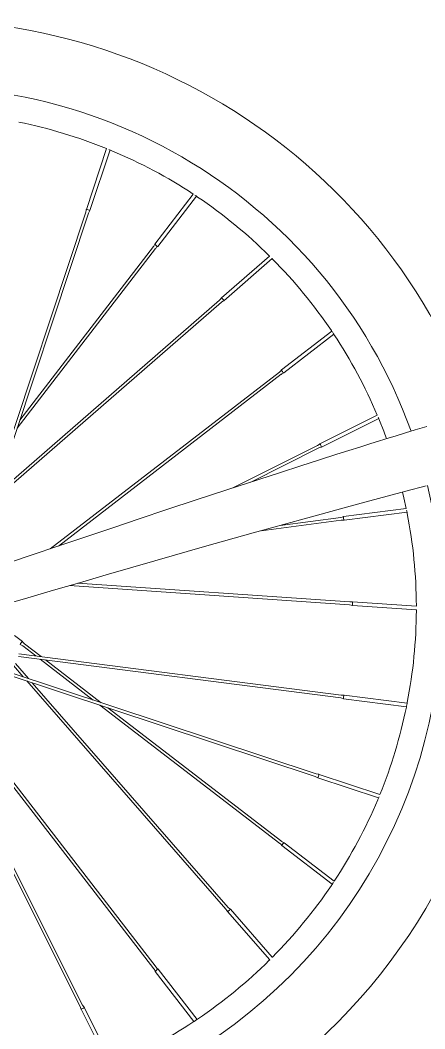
# Model space of a CAD drawing. Header units: millimetres. Extents: x -752 to 12520, y -224 to 3430.
# Drawn here: x -285 to -63, y 2183 to 2735 of the extents above; entities that cross this region are included whole.
import ezdxf

# ---------------------------------------------------------------- set-up
doc = ezdxf.new("R2010")
doc.units = ezdxf.units.MM
doc.layers.add('ZANO_R', color=7, linetype='Continuous', lineweight=0)

msp = doc.modelspace()

# ---------------------------------------------------------------- linework, layer by layer
at = {"layer": 'ZANO_R'}
for p, q in [((-237.47, 2665), (-248.53, 2631.68)), ((-246.6, 2631.04), (-235.57, 2664.26)), ((-190.02, 2640.03), (-211.07, 2612.66)), ((-209.46, 2611.42), (-188.3, 2638.93)), ((-248.78, 2630.1), (-304.52, 2462.09)), ((-303.07, 2461.61), (-247.34, 2629.62)), ((-286.43, 2511.76), (-210.62, 2610.33)), ((-211.82, 2611.26), (-284.97, 2516.16)), ((-148.28, 2606.13), (-174.63, 2583.17)), ((-173.3, 2581.63), (-146.84, 2604.69)), ((-175.66, 2581.93), (-298.73, 2474.68)), ((-299.68, 2471.84), (-174.66, 2580.79)), ((-114.24, 2564.94), (-141.78, 2543.69)), ((-140.54, 2542.08), (-113.11, 2563.25)), ((-142.87, 2542.53), (-268.3, 2445.71)), ((-263.85, 2447.22), (-141.94, 2541.32)), ((-89.39, 2519.01), (-120.76, 2503.27)), ((-119.85, 2501.45), (-88.56, 2517.15)), ((-122.06, 2502.33), (-168.34, 2479.11)), ((-158.61, 2482.29), (-121.38, 2500.97)), ((-73.49, 2467.8), (-107.73, 2463.33)), ((-107.46, 2461.32), (-73.05, 2465.81)), ((-152.94, 2455.64), (-109.05, 2461.37)), ((-109.25, 2462.88), (-142.55, 2458.53)), ((-104.41, 2416.57), (-253.45, 2426.81)), ((-257.67, 2425.57), (-104.52, 2415.05)), ((-67.95, 2414.32), (-102.82, 2416.71)), ((-102.96, 2414.69), (-67.95, 2412.28)), ((-283.5, 2394.86), (-287.94, 2398.27)), ((-273.25, 2386.65), (-282.41, 2393.7)), ((-109.09, 2365.52), (-285.49, 2388.23)), ((-283.34, 2392.49), (-276.25, 2387.04)), ((-280.19, 2374.59), (-287.34, 2382.8)), ((-285.69, 2386.72), (-109.29, 2364)), ((-273.85, 2385.19), (-244.81, 2362.86)), ((-240.42, 2361.4), (-270.85, 2384.8)), ((-291.29, 2376.67), (-123.29, 2320.94)), ((-122.81, 2322.38), (-290.81, 2378.12)), ((-288.48, 2381.79), (-283.03, 2375.54)), ((-281.06, 2373.28), (-172.12, 2248.26)), ((-170.97, 2249.26), (-278.22, 2372.33)), ((-73, 2361.12), (-107.5, 2365.57)), ((-241.14, 2360.03), (-142.57, 2284.22)), ((-107.76, 2363.55), (-73.4, 2359.13)), ((-320.26, 2356.33), (-211.58, 2215.54)), ((-210.38, 2216.47), (-319.05, 2357.26)), ((-141.64, 2285.42), (-236.74, 2358.58)), ((-331.32, 2353.19), (-251.93, 2194.98)), ((-250.57, 2195.67), (-329.96, 2353.88)), ((-87.9, 2311.07), (-121.22, 2322.13)), ((-121.86, 2320.2), (-88.64, 2309.18)), ((-141.48, 2283.06), (-113.97, 2261.9)), ((-112.87, 2263.62), (-140.24, 2284.67)), ((-171.27, 2246.9), (-148.21, 2220.44)), ((-146.77, 2221.88), (-169.74, 2248.23)), ((-210.82, 2214.14), (-189.65, 2186.71)), ((-187.95, 2187.83), (-209.22, 2215.38)), ((-233.89, 2162.99), (-249.64, 2194.37)), ((-251.45, 2193.45), (-235.75, 2162.17))]:
    msp.add_line(p, q, dxfattribs=at)
at = {"layer": 'ZANO_R', "flags": 128}
for points in [[(-248.56, 2631.67), (-248.55, 2631.17), (-248.79, 2630.1)], [(-247.33, 2629.61), (-246.82, 2630.71), (-246.58, 2631.02)], [(-148.43, 2606.26), (-148.39, 2606.23), (-148.28, 2606.13)], [(-146.84, 2604.69), (-146.74, 2604.58), (-146.65, 2604.48), (-146.65, 2604.48)], [(-174.63, 2583.17), (-175.34, 2582.24), (-175.68, 2581.96)], [(-174.63, 2580.76), (-173.93, 2581.31), (-173.29, 2581.6)], [(-114.45, 2565.24), (-114.42, 2565.21), (-114.31, 2565.06), (-114.13, 2564.82), (-113.9, 2564.5), (-113.67, 2564.15), (-113.44, 2563.8), (-113.25, 2563.5), (-113.12, 2563.27), (-113.05, 2563.15), (-113.05, 2563.16)], [(-141.8, 2543.7), (-142.33, 2543.01), (-142.89, 2542.55)], [(-141.91, 2541.29), (-141.51, 2541.61), (-140.54, 2542.06)], [(-88.16, 2516.07), (-85.83, 2510.16), (-84.28, 2506)], [(-62.21, 2512.78), (-68.53, 2510.85), (-73.95, 2509.19), (-78.96, 2507.64), (-83.36, 2506.28), (-88.14, 2504.79), (-93.34, 2503.16), (-98.95, 2501.41), (-104.97, 2499.51), (-111.41, 2497.47), (-120.93, 2494.44), (-131.24, 2491.15), (-142.33, 2487.58), (-154.18, 2483.73), (-171.72, 2478.01), (-188.47, 2472.49), (-204.45, 2467.19), (-219.64, 2462.12), (-234.06, 2457.28), (-247.72, 2452.68), (-260.87, 2448.23), (-281.38, 2441.27), (-302.21, 2434.17)], [(-120.79, 2503.29), (-121.14, 2502.93), (-122.07, 2502.34)], [(-121.38, 2500.96), (-120.25, 2501.38), (-119.85, 2501.42)], [(-336.34, 2402.39), (-328.67, 2404.66), (-322.09, 2406.61), (-316.58, 2408.23), (-312.16, 2409.54), (-308.83, 2410.52), (-306.26, 2411.28), (-303.62, 2412.06), (-300.84, 2412.88), (-291.29, 2415.7), (-280.47, 2418.88), (-266.51, 2422.98), (-252.26, 2427.15), (-237.73, 2431.39), (-211.09, 2439.11), (-183.92, 2446.9), (-157.26, 2454.44), (-129.36, 2462.21), (-102.11, 2469.66), (-93.44, 2472), (-83.99, 2474.54), (-73.72, 2477.28), (-62.63, 2480.21)], [(-75.49, 2476.8), (-74.77, 2473.71), (-73.49, 2467.8)], [(-73.27, 2466.88), (-73.2, 2466.58), (-73.12, 2466.16), (-73.04, 2465.75), (-72.99, 2465.4), (-72.95, 2465.15), (-72.93, 2465.02), (-72.93, 2465.03)], [(-102.82, 2416.72), (-103.98, 2416.56), (-104.41, 2416.61)], [(-102.82, 2416.71), (-102.8, 2416.63), (-102.8, 2416.41), (-102.81, 2416.08), (-102.83, 2415.7), (-102.86, 2415.31), (-102.89, 2414.98), (-102.93, 2414.76), (-102.96, 2414.69), (-102.96, 2414.69)], [(-104.52, 2415.01), (-103.63, 2414.91), (-102.97, 2414.66)], [(-67.96, 2414.5), (-67.96, 2414.51), (-67.95, 2414.37), (-67.95, 2414.32)], [(-284.24, 2394.15), (-283.99, 2394.45), (-283.77, 2394.69), (-283.59, 2394.83), (-283.5, 2394.86), (-283.49, 2394.85)], [(-107.51, 2365.59), (-108.37, 2365.48), (-109.09, 2365.55)], [(-109.29, 2363.97), (-108.78, 2363.91), (-107.77, 2363.54)], [(-72.93, 2361.48), (-72.93, 2361.49), (-72.95, 2361.38), (-72.98, 2361.15), (-73.03, 2360.81), (-73.1, 2360.41), (-73.19, 2360), (-73.27, 2359.61), (-73.35, 2359.29), (-73.41, 2359.08), (-73.43, 2359), (-73.43, 2359.01)], [(-121.23, 2322.16), (-121.73, 2322.15), (-122.8, 2322.39)], [(-123.29, 2320.93), (-122.19, 2320.42), (-121.88, 2320.18)], [(-88.36, 2309.87), (-88.37, 2309.85), (-88.52, 2309.47), (-88.68, 2309.08), (-88.84, 2308.71), (-88.98, 2308.4), (-89.08, 2308.2), (-89.12, 2308.11), (-89.12, 2308.12)], [(-172.15, 2248.24), (-171.59, 2247.53), (-171.3, 2246.89)], [(-169.74, 2248.23), (-169.78, 2248.16), (-169.93, 2248.01), (-170.17, 2247.78), (-170.46, 2247.52), (-170.76, 2247.27), (-171.02, 2247.06), (-171.2, 2246.93), (-171.27, 2246.9), (-171.27, 2246.9)], [(-169.74, 2248.24), (-170.67, 2248.94), (-170.94, 2249.28)], [(-146.64, 2222.03), (-146.67, 2222), (-146.77, 2221.88)], [(-209.21, 2215.41), (-209.9, 2215.93), (-210.35, 2216.49)], [(-148.16, 2220.48), (-148.31, 2220.35), (-148.42, 2220.25), (-148.42, 2220.25)], [(-211.61, 2215.51), (-211.29, 2215.11), (-210.84, 2214.14)], [(-251.94, 2194.98), (-251.53, 2193.85), (-251.48, 2193.45)], [(-249.62, 2194.39), (-249.98, 2194.75), (-250.56, 2195.67)], [(-187.67, 2188.04), (-187.66, 2188.04), (-187.78, 2187.96), (-187.99, 2187.8), (-188.28, 2187.59), (-188.62, 2187.35), (-188.98, 2187.12), (-189.3, 2186.92), (-189.56, 2186.76), (-189.72, 2186.67), (-189.75, 2186.65)]]:
    msp.add_lwpolyline(points, dxfattribs=at)
at = {"layer": 'ZANO_R'}
for centre, radius, start, end in [((-339.65, 2413.25), 322.1, 19.4696, 264.4729), ((-339.65, 2413.25), 285.75, 19.8219, 180), ((-339.65, 2413.25), 271.7, 67.9088, 78.4831), ((-242.83, 2646.98), 18.75, 63.7018, 69.531), ((-339.65, 2413.25), 271.7, 56.5823, 67.2358), ((-199.31, 2623.28), 19.13, 52.5114, 58.1556), ((-339.65, 2413.25), 271.7, 45.266, 55.986), ((-248.73, 2628.76), 2.92, 65.844, 85.92), ((-247.92, 2629.19), 2.27, 54.4252, 80.3291), ((-213.89, 2613.33), 2.89, 314.8815, 346.4042), ((-208.92, 2613.79), 2.43, 207.6706, 257.1963), ((-208.03, 2608.8), 2.98, 118.9198, 149.3678), ((-339.65, 2413.25), 271.7, 34.016, 44.7358), ((-177.81, 2579.05), 5.2, 29.7893, 52.3295), ((-339.65, 2413.25), 271.7, 22.9088, 33.4859), ((-139.85, 2544.2), 1.99, 195.0167, 224.8532), ((-139.55, 2543.81), 1.99, 210.4692, 240.3151), ((-105.67, 2510.15), 18.48, 18.6584, 24.5716), ((-122.97, 2501.35), 2.92, 20.8456, 40.9209), ((-122.1, 2501.08), 2.27, 9.444, 35.3128), ((-339.65, 2413.25), 322.1, 275.5275, 13.6653), ((-339.65, 2413.25), 285.75, 180, 13.5897), ((-339.65, 2413.25), 271.7, 0.2639, 10.986), ((-109.24, 2465.8), 2.89, 269.8766, 301.4113), ((-108.31, 2458.45), 2.98, 73.926, 104.3635), ((-105.41, 2462.61), 2.43, 162.676, 212.1923), ((-339.65, 2413.25), 271.7, 349.0151, 359.7337), ((-80.96, 2412.89), 13.03, 356.0435, 357.3234), ((-283.3, 2393.05), 1.45, 130.6811, 172.2659), ((-285.41, 2390.43), 2.88, 44.8615, 76.3121), ((-280.87, 2396.29), 2.99, 208.8273, 239.3509), ((-105.78, 2364.57), 1.99, 150.0129, 179.856), ((-105.84, 2364.08), 1.99, 165.4666, 195.3194), ((-339.65, 2413.25), 271.7, 337.9088, 348.4832), ((-124.14, 2322.34), 2.92, 335.8568, 355.9113), ((-123.72, 2321.52), 2.27, 324.4344, 350.3217), ((-339.65, 2413.25), 271.7, 326.5823, 337.2346), ((-144.1, 2281.63), 2.98, 28.9154, 59.3738), ((-139.57, 2287.49), 2.89, 224.9006, 256.3833), ((-139.12, 2282.52), 2.43, 117.6679, 167.1993), ((-339.65, 2413.25), 271.7, 315.2654, 325.9859), ((-128.95, 2272.44), 18.31, 322.3853, 328.2816), ((-339.65, 2413.25), 271.7, 304.0141, 314.7358), ((-209.09, 2213.15), 1.99, 120.4688, 150.312), ((-208.7, 2213.46), 1.99, 105.0018, 134.8681), ((-251.55, 2196.57), 2.92, 290.8455, 310.921), ((-251.82, 2195.7), 2.27, 279.4211, 305.3319), ((-339.65, 2413.25), 271.7, 292.9088, 303.4843)]:
    msp.add_arc(centre, radius, start, end, dxfattribs=at)

doc.saveas('drawing.dxf')
